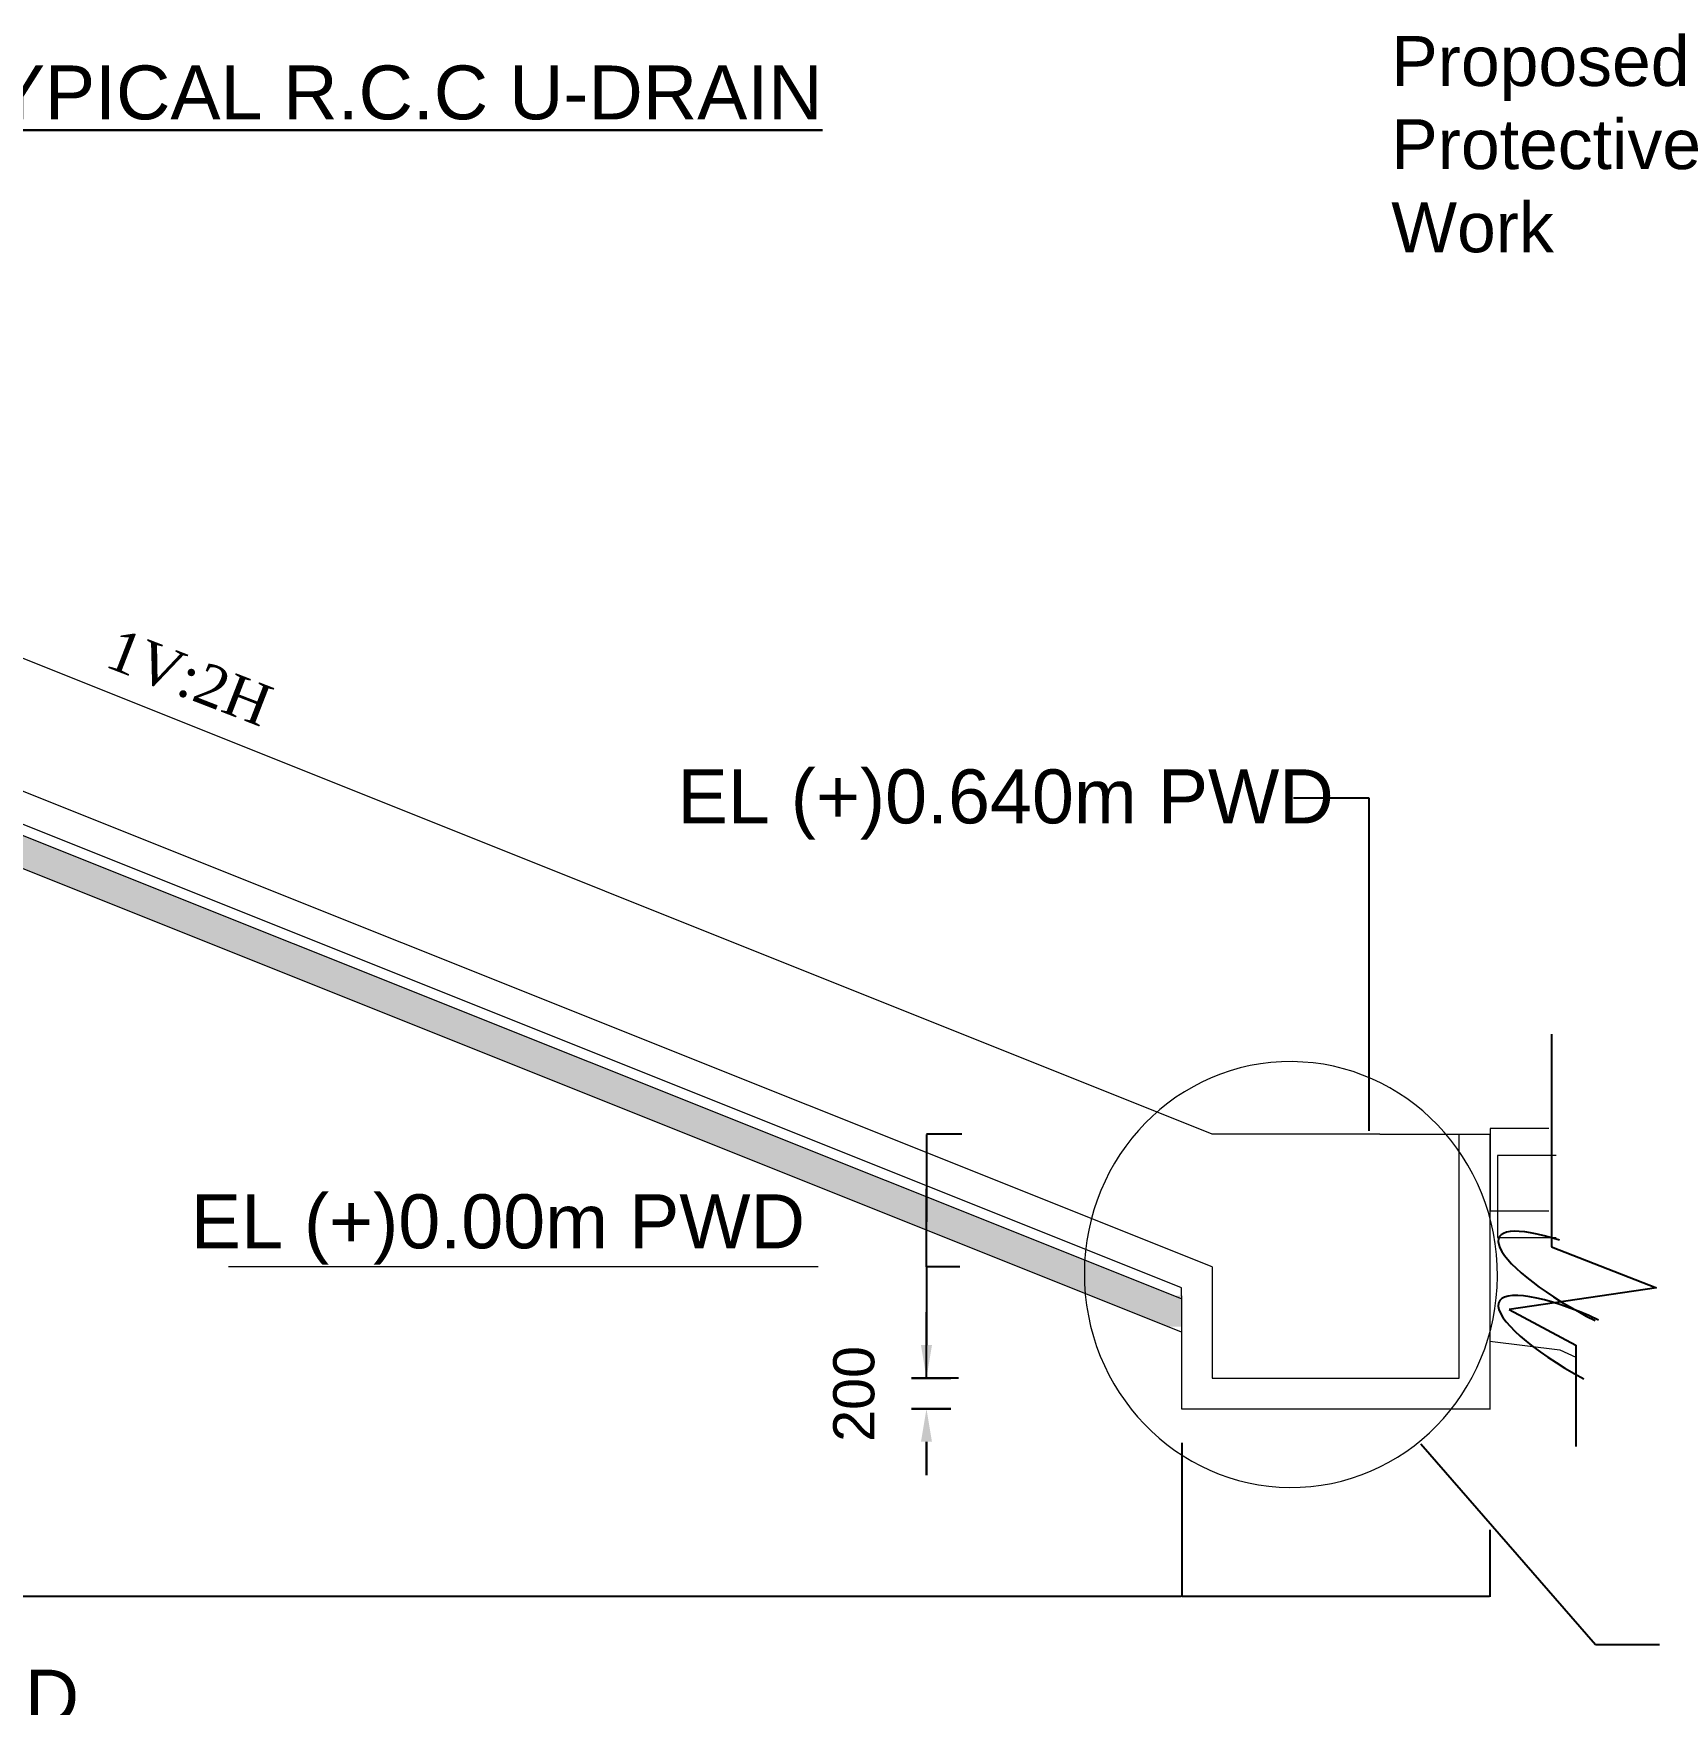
# Model space of a CAD drawing. Header units: inches. Extents: x 89000 to 1304432, y -10828 to 220529.
# Drawn here: x 861014 to 865580, y 77203 to 81875 of the extents above; entities that cross this region are included whole.
import ezdxf

# ---------------------------------------------------------------- set-up
doc = ezdxf.new("R2010")
doc.units = ezdxf.units.IN
doc.header["$LTSCALE"] = 7
doc.header["$MEASUREMENT"] = 0
doc.layers.add('Blocks', color=11, linetype='Continuous', lineweight=9)
doc.layers.add('Layer1', color=7, linetype='Continuous', lineweight=13)
doc.styles.get("Standard").update_dxf_attribs({"font": 'arial.ttf'})
doc.styles.add('TIMES', font='ARIALN.TTF')
doc.dimstyles.get("Standard").update_dxf_attribs({"dimtxt": 0.18, "dimasz": 0.18, "dimexe": 0.18, "dimexo": 0.0625, "dimgap": 0.09, "dimtad": 0, "dimtih": 1, "dimtoh": 1, "dimdec": 4, "dimzin": 0, "dimdsep": 46, "dimtxsty": 'Standard', "dimcen": 0.09, "dimadec": 0, "dimazin": 0, "dimtfac": 1, "dimtdec": 4, "dimtofl": 0, "dimtmove": 0, "dimatfit": 3, "dimfxl": 1, "dimtolj": 1, "dimtzin": 0, "dimarcsym": 0})
pattern_1 = [(37.5, (871351.177, 16420.09), (-1.840036, 56.282522), [0, -44.3992, 0, -49.657, 0, -47.46625]), (7.5, (871351.18, 16420.09), (51.69518, 82.43489), [0, -23.9522, 0, -40.0177, 0, -15.33525]), (327.5, (871315.25, 16420.09), (90.964123, 0.165276), [0, -14.605, 0, -52.578, 0, -68.6435]), (317.5, (871315.25, 16420.09), (87.80899, 25.63687), [0, -7.3025, 0, -34.4678, 0, -39.4335])]

# ---------------------------------------------------------------- blocks, each defined once
blk = doc.blocks.new('*D161')
at = {"layer": 'Blocks', "color": 0, "lineweight": -2, "ltscale": 0.5, "transparency": 16777216}
for p, q in [((864224.5, 77934.3), (864224.5, 77504.6)), ((856299.9, 77432.5), (856299.9, 77504.9)), ((856301.4, 77504.7), (860261.8, 77504.7)), ((864223, 77504.7), (860262.7, 77504.7))]:
    blk.add_line(p, q, dxfattribs=at)
at = {"layer": 'Blocks', "color": 0, "ltscale": 0.5, "transparency": 16777216}
for points in [[(856301.4, 77505), (856301.4, 77504.5), (856299.9, 77504.7)], [(864223, 77505), (864223, 77504.5), (864224.5, 77504.7)]]:
    blk.add_solid(points, dxfattribs=at)
at = {"layer": 'Defpoints', "color": 0, "ltscale": 0.5, "transparency": 16777216}
for p in [(864224.5, 77934.4), (864224.5, 77504.7), (856299.9, 77432.5)]:
    blk.add_point(p, dxfattribs=at)
at = {"layer": 'Blocks', "color": 0, "lineweight": 30, "ltscale": 0.5, "transparency": 16777216, "insert": (860262.2, 77504.7), "char_height": 1.25, "attachment_point": 5}
blk.add_mtext('\\A1;L', dxfattribs=at)
blk = doc.blocks.new('*D163')
at = {"layer": 'Blocks', "color": 0, "lineweight": -2, "ltscale": 0.5, "transparency": 16777216}
for p, q in [((863603.6, 78426.4), (863510.3, 78426.4)), ((863510.5, 78425.6), (863510.5, 78271.9)), ((863510.5, 78116.7), (863510.5, 78270.3)), ((863600.2, 78115.9), (863510.3, 78115.9))]:
    blk.add_line(p, q, dxfattribs=at)
at = {"layer": 'Blocks', "color": 0, "ltscale": 0.5, "transparency": 16777216}
for points in [[(863510.3, 78425.6), (863510.6, 78425.6), (863510.5, 78426.4)], [(863510.3, 78116.7), (863510.6, 78116.7), (863510.5, 78115.9)]]:
    blk.add_solid(points, dxfattribs=at)
at = {"layer": 'Defpoints', "color": 0, "ltscale": 0.5, "transparency": 16777216}
for p in [(863603.6, 78426.4), (863510.5, 78115.9), (863600.3, 78115.9)]:
    blk.add_point(p, dxfattribs=at)
at = {"layer": 'Blocks', "color": 0, "lineweight": 30, "ltscale": 0.5, "transparency": 16777216, "insert": (863510.5, 78271.1), "char_height": 1, "attachment_point": 5}
blk.add_mtext('\\A1;600', dxfattribs=at)
blk = doc.blocks.new('*D164')
at = {"layer": 'Blocks', "color": 0, "lineweight": -2, "ltscale": 0.5, "transparency": 16777216}
for p, q in [((863609.2, 78798), (863510.3, 78798)), ((863510.5, 78797.2), (863510.5, 78613)), ((863510.5, 78427.2), (863510.5, 78611.4)), ((863603.6, 78426.4), (863510.3, 78426.4))]:
    blk.add_line(p, q, dxfattribs=at)
at = {"layer": 'Blocks', "color": 0, "ltscale": 0.5, "transparency": 16777216}
for points in [[(863510.3, 78797.2), (863510.6, 78797.2), (863510.5, 78798)], [(863510.3, 78427.2), (863510.6, 78427.2), (863510.5, 78426.4)]]:
    blk.add_solid(points, dxfattribs=at)
at = {"layer": 'Defpoints', "color": 0, "ltscale": 0.5, "transparency": 16777216}
for p in [(863609.3, 78798), (863510.5, 78426.4), (863603.6, 78426.4)]:
    blk.add_point(p, dxfattribs=at)
at = {"layer": 'Blocks', "color": 0, "lineweight": 30, "ltscale": 0.5, "transparency": 16777216, "insert": (863510.5, 78612.2), "char_height": 1, "attachment_point": 5}
blk.add_mtext('\\A1;600', dxfattribs=at)
blk = doc.blocks.new('*D173')
at = {"layer": 'Blocks', "color": 0, "lineweight": -2, "ltscale": 0.5, "transparency": 16777216}
for p, q in [((865085.6, 77691.9), (865085.6, 77504.6)), ((864224.5, 77650.8), (864224.5, 77504.6)), ((865084.8, 77504.7), (864225.3, 77504.7))]:
    blk.add_line(p, q, dxfattribs=at)
at = {"layer": 'Blocks', "color": 0, "ltscale": 0.5, "transparency": 16777216}
for points in [[(864225.3, 77504.9), (864225.3, 77504.6), (864224.5, 77504.7)], [(865084.8, 77504.9), (865084.8, 77504.6), (865085.6, 77504.7)]]:
    blk.add_solid(points, dxfattribs=at)
at = {"layer": 'Defpoints', "color": 0, "ltscale": 0.5, "transparency": 16777216}
for p in [(865085.6, 77692), (864224.5, 77650.9), (864224.5, 77504.7)]:
    blk.add_point(p, dxfattribs=at)
at = {"layer": 'Blocks', "color": 0, "lineweight": 30, "ltscale": 0.5, "transparency": 16777216, "insert": (864509.5, 77505.5), "char_height": 1, "attachment_point": 5}
blk.add_mtext('\\A1;1550', dxfattribs=at)
blk = doc.blocks.new('*D206')
at = {"layer": 'Blocks', "color": 0, "lineweight": -2, "ltscale": 0.5, "transparency": 16777216}
for p, q in [((864224.5, 77934.3), (864224.5, 77504.6)), ((856299.9, 77432.5), (856299.9, 77504.9)), ((856301.4, 77504.7), (860261.8, 77504.7)), ((864223, 77504.7), (860262.7, 77504.7))]:
    blk.add_line(p, q, dxfattribs=at)
at = {"layer": 'Blocks', "color": 0, "ltscale": 0.5, "transparency": 16777216}
for points in [[(856301.4, 77505), (856301.4, 77504.5), (856299.9, 77504.7)], [(864223, 77505), (864223, 77504.5), (864224.5, 77504.7)]]:
    blk.add_solid(points, dxfattribs=at)
at = {"layer": 'Defpoints', "color": 0, "ltscale": 0.5, "transparency": 16777216}
for p in [(864224.5, 77934.4), (864224.5, 77504.7), (856299.9, 77432.5)]:
    blk.add_point(p, dxfattribs=at)
at = {"layer": 'Blocks', "color": 0, "lineweight": 30, "ltscale": 0.5, "transparency": 16777216, "insert": (860262.2, 77504.7), "char_height": 1.25, "attachment_point": 5}
blk.add_mtext('\\A1;L', dxfattribs=at)
blk = doc.blocks.new('*D208')
at = {"layer": 'Blocks', "color": 0, "lineweight": -2, "ltscale": 0.5, "transparency": 16777216}
for p, q in [((863603.6, 78426.4), (863510.3, 78426.4)), ((863510.5, 78425.6), (863510.5, 78271.9)), ((863510.5, 78116.7), (863510.5, 78270.3)), ((863600.2, 78115.9), (863510.3, 78115.9))]:
    blk.add_line(p, q, dxfattribs=at)
at = {"layer": 'Blocks', "color": 0, "ltscale": 0.5, "transparency": 16777216}
for points in [[(863510.3, 78425.6), (863510.6, 78425.6), (863510.5, 78426.4)], [(863510.3, 78116.7), (863510.6, 78116.7), (863510.5, 78115.9)]]:
    blk.add_solid(points, dxfattribs=at)
at = {"layer": 'Defpoints', "color": 0, "ltscale": 0.5, "transparency": 16777216}
for p in [(863603.6, 78426.4), (863510.5, 78115.9), (863600.3, 78115.9)]:
    blk.add_point(p, dxfattribs=at)
at = {"layer": 'Blocks', "color": 0, "lineweight": 30, "ltscale": 0.5, "transparency": 16777216, "insert": (863510.5, 78271.1), "char_height": 1, "attachment_point": 5}
blk.add_mtext('\\A1;600', dxfattribs=at)
blk = doc.blocks.new('*D209')
at = {"layer": 'Blocks', "color": 0, "lineweight": -2, "ltscale": 0.5, "transparency": 16777216}
for p, q in [((863609.2, 78798), (863510.3, 78798)), ((863510.5, 78797.2), (863510.5, 78613)), ((863510.5, 78427.2), (863510.5, 78611.4)), ((863603.6, 78426.4), (863510.3, 78426.4))]:
    blk.add_line(p, q, dxfattribs=at)
at = {"layer": 'Blocks', "color": 0, "ltscale": 0.5, "transparency": 16777216}
for points in [[(863510.3, 78797.2), (863510.6, 78797.2), (863510.5, 78798)], [(863510.3, 78427.2), (863510.6, 78427.2), (863510.5, 78426.4)]]:
    blk.add_solid(points, dxfattribs=at)
at = {"layer": 'Defpoints', "color": 0, "ltscale": 0.5, "transparency": 16777216}
for p in [(863609.3, 78798), (863510.5, 78426.4), (863603.6, 78426.4)]:
    blk.add_point(p, dxfattribs=at)
at = {"layer": 'Blocks', "color": 0, "lineweight": 30, "ltscale": 0.5, "transparency": 16777216, "insert": (863510.5, 78612.2), "char_height": 1, "attachment_point": 5}
blk.add_mtext('\\A1;600', dxfattribs=at)
blk = doc.blocks.new('*D218')
at = {"layer": 'Blocks', "color": 0, "lineweight": -2, "ltscale": 0.5, "transparency": 16777216}
for p, q in [((865085.6, 77691.9), (865085.6, 77504.6)), ((864224.5, 77650.8), (864224.5, 77504.6)), ((865084.8, 77504.7), (864225.3, 77504.7))]:
    blk.add_line(p, q, dxfattribs=at)
at = {"layer": 'Blocks', "color": 0, "ltscale": 0.5, "transparency": 16777216}
for points in [[(864225.3, 77504.9), (864225.3, 77504.6), (864224.5, 77504.7)], [(865084.8, 77504.9), (865084.8, 77504.6), (865085.6, 77504.7)]]:
    blk.add_solid(points, dxfattribs=at)
at = {"layer": 'Defpoints', "color": 0, "ltscale": 0.5, "transparency": 16777216}
for p in [(865085.6, 77692), (864224.5, 77650.9), (864224.5, 77504.7)]:
    blk.add_point(p, dxfattribs=at)
at = {"layer": 'Blocks', "color": 0, "lineweight": 30, "ltscale": 0.5, "transparency": 16777216, "insert": (864509.5, 77505.5), "char_height": 1, "attachment_point": 5}
blk.add_mtext('\\A1;1550', dxfattribs=at)

msp = doc.modelspace()

# ---------------------------------------------------------------- hatches: boundary and pattern name
at = {"layer": 'Blocks', "lineweight": 5, "ltscale": 0.05}
h = msp.add_hatch(dxfattribs=at)
h.set_pattern_fill('AR-SAND', color=0, scale=1.15, style=0)
h.set_pattern_definition(pattern_1)
h.paths.add_polyline_path([(864447.90915, 78031.74502), (864447.90915, 78286.26854), (864596.50748, 78286.26854), (864596.50748, 78031.74502)], flags=9)
h.paths.add_polyline_path([(860505.98651, 79553.72336), (860505.98651, 79808.59927), (860654.58483, 79808.59927), (860654.58483, 79553.72336)], flags=9)
h.paths.add_polyline_path([(864223.09767, 78259.63178), (864223.09767, 78345.88178), (864200.95069, 78345.88178), (860625.2764, 79776.1515), (860625.50517, 79774.69333), (860625.72924, 79773.2335), (860625.94862, 79771.77203), (860626.1633, 79770.30898), (860626.37326, 79768.84437), (860626.5785, 79767.37827), (860626.77902, 79765.91071), (860626.97481, 79764.44173), (860627.16587, 79762.97137), (860627.35218, 79761.49969), (860627.53375, 79760.02671), (860627.71057, 79758.5525), (860627.88263, 79757.07708), (860628.04993, 79755.6005), (860628.21246, 79754.12282), (860628.37022, 79752.64405), (860628.5232, 79751.16427), (860628.67141, 79749.6835), (860628.81483, 79748.20178), (860628.95345, 79746.71917), (860629.08729, 79745.23571), (860629.21633, 79743.75144), (860629.34057, 79742.26639), (860629.46, 79740.78063), (860629.57463, 79739.29419), (860629.68444, 79737.80711), (860629.78944, 79736.31944), (860629.88962, 79734.83122), (860629.98498, 79733.34249), (860630.07552, 79731.85331), (860630.16123, 79730.3637), (860630.24211, 79728.87373), (860630.31816, 79727.38342), (860630.38938, 79725.89282), (860630.45576, 79724.40199), (860630.51731, 79722.91095), (860630.57401, 79721.41976), (860630.62588, 79719.92846), (860630.6729, 79718.43709), (860630.71508, 79716.94569), (860630.75242, 79715.45432), (860630.7849, 79713.96301), (860630.81255, 79712.4718), (860630.83534, 79710.98075), (860630.85328, 79709.48989), (860630.86638, 79707.99927), (860630.87463, 79706.50893), (860630.87802, 79705.01892), (860630.87657, 79703.52928), (860630.87027, 79702.04005), (860630.85912, 79700.55128), (860630.84312, 79699.06301), (860630.82227, 79697.57528), (860630.79657, 79696.08814), (860630.76602, 79694.60164), (860630.73063, 79693.11581), (860630.6904, 79691.63069), (860630.64532, 79690.14634), (860630.59539, 79688.6628), (860630.54063, 79687.1801), (860630.48102, 79685.6983), (860630.41658, 79684.21744), (860630.3473, 79682.73755), (860630.27319, 79681.25869), (864184.34046, 78259.63178)])
h = msp.add_hatch(dxfattribs=at)
h.set_pattern_fill('AR-SAND', color=0, scale=1.15, style=0)
h.set_pattern_definition(pattern_1)
h.paths.add_polyline_path([(864447.90915, 78031.74502), (864447.90915, 78286.26854), (864596.50748, 78286.26854), (864596.50748, 78031.74502)], flags=9)
h.paths.add_polyline_path([(860505.98651, 79553.72336), (860505.98651, 79808.59927), (860654.58483, 79808.59927), (860654.58483, 79553.72336)], flags=9)
h.paths.add_polyline_path([(864223.09767, 78259.63178), (864223.09767, 78345.88178), (864200.95069, 78345.88178), (860625.2764, 79776.1515), (860625.50517, 79774.69333), (860625.72924, 79773.2335), (860625.94862, 79771.77203), (860626.1633, 79770.30898), (860626.37326, 79768.84437), (860626.5785, 79767.37827), (860626.77902, 79765.91071), (860626.97481, 79764.44173), (860627.16587, 79762.97137), (860627.35218, 79761.49969), (860627.53375, 79760.02671), (860627.71057, 79758.5525), (860627.88263, 79757.07708), (860628.04993, 79755.6005), (860628.21246, 79754.12282), (860628.37022, 79752.64405), (860628.5232, 79751.16427), (860628.67141, 79749.6835), (860628.81483, 79748.20178), (860628.95345, 79746.71917), (860629.08729, 79745.23571), (860629.21633, 79743.75144), (860629.34057, 79742.26639), (860629.46, 79740.78063), (860629.57463, 79739.29419), (860629.68444, 79737.80711), (860629.78944, 79736.31944), (860629.88962, 79734.83122), (860629.98498, 79733.34249), (860630.07552, 79731.85331), (860630.16123, 79730.3637), (860630.24211, 79728.87373), (860630.31816, 79727.38342), (860630.38938, 79725.89282), (860630.45576, 79724.40199), (860630.51731, 79722.91095), (860630.57401, 79721.41976), (860630.62588, 79719.92846), (860630.6729, 79718.43709), (860630.71508, 79716.94569), (860630.75242, 79715.45432), (860630.7849, 79713.96301), (860630.81255, 79712.4718), (860630.83534, 79710.98075), (860630.85328, 79709.48989), (860630.86638, 79707.99927), (860630.87463, 79706.50893), (860630.87802, 79705.01892), (860630.87657, 79703.52928), (860630.87027, 79702.04005), (860630.85912, 79700.55128), (860630.84312, 79699.06301), (860630.82227, 79697.57528), (860630.79657, 79696.08814), (860630.76602, 79694.60164), (860630.73063, 79693.11581), (860630.6904, 79691.63069), (860630.64532, 79690.14634), (860630.59539, 79688.6628), (860630.54063, 79687.1801), (860630.48102, 79685.6983), (860630.41658, 79684.21744), (860630.3473, 79682.73755), (860630.27319, 79681.25869), (864184.34046, 78259.63178)])

# ---------------------------------------------------------------- linework, layer by layer
at = {"color": 0, "linetype": 'Continuous', "lineweight": -3, "ltscale": 0.5}
for p, q in [((865257.96496, 79077.58761), (865257.96496, 78483.12711)), ((865257.96496, 78483.12711), (865552.03881, 78368.53256)), ((865552.03881, 78368.53256), (865139.62137, 78307.653)), ((865139.62137, 78307.653), (865326.10616, 78207.38165)), ((865326.10616, 78207.38165), (865326.10616, 77924.47758))]:
    msp.add_line(p, q, dxfattribs=at)
for centre, start_param, end_param in [((865403.94428, 78357.73715), 8.416926858, 11.0445147451), ((865403.94428, 78357.73715), 8.416926858, 11.0445147451), ((865403.94428, 78178.42257), 1.7496322471, 4.6531645979), ((865403.94428, 78178.42257), 1.7496322471, 4.6531645979)]:
    msp.add_ellipse(centre, major_axis=(292.31747, -151.5475), ratio=0.2525031206, start_param=start_param, end_param=end_param, dxfattribs=at)
at = {"layer": 'Blocks', "color": 0, "lineweight": 13, "ltscale": 0.05}
for p, q in [((864309.34767, 78797.95815), (857102.0386, 81680.88178)), ((864309.34767, 78797.95815), (857102.0386, 81680.88178)), ((864309.34767, 78426.38178), (857035.59767, 81335.88178)), ((864309.34767, 78426.38178), (857035.59767, 81335.88178)), ((864223.09767, 78367.98769), (860422.6636, 79888.16132)), ((864223.09767, 78367.98769), (860422.6636, 79888.16132)), ((864223.09767, 78337.02299), (860422.6636, 79857.19662)), ((864223.09767, 78337.02299), (860422.6636, 79857.19662)), ((864223.09767, 78244.1289), (860422.6636, 79764.30252)), ((864223.09767, 78244.1289), (860422.6636, 79764.30252)), ((864778.2886, 78797.95815), (864309.34767, 78797.95815)), ((864778.2886, 78797.95815), (864309.34767, 78797.95815)), ((864778.2886, 78797.95815), (865085.59767, 78797.95815)), ((864778.2886, 78797.95815), (865085.59767, 78797.95815)), ((864999.34767, 78797.95815), (864999.34767, 78114.17363)), ((864999.34767, 78797.95815), (864999.34767, 78114.17363)), ((865085.59767, 78796.25001), (865085.59767, 78027.92363)), ((865085.59767, 78796.25001), (865085.59767, 78027.92363)), ((863207.88899, 78426.38178), (861559.3612, 78426.38178)), ((863207.88899, 78426.38178), (861559.3612, 78426.38178)), ((864309.34767, 78426.38178), (864309.34767, 78115.88178)), ((864309.34767, 78426.38178), (864309.34767, 78115.88178)), ((864223.09767, 78345.88178), (864223.09767, 78367.98769)), ((864223.09767, 78345.88178), (864223.09767, 78367.98769)), ((864223.09767, 78345.88178), (864223.09767, 78029.63178)), ((864223.09767, 78345.88178), (864223.09767, 78029.63178)), ((864309.34767, 78115.88178), (864999.34767, 78115.88178)), ((864309.34767, 78115.88178), (864999.34767, 78115.88178)), ((864223.09767, 78029.63178), (865085.59767, 78029.63178)), ((864223.09767, 78029.63178), (865085.59767, 78029.63178))]:
    msp.add_line(p, q, dxfattribs=at)
at = {"layer": 'Blocks', "color": 0, "lineweight": 30, "ltscale": 0.5}
for p, q in [((863510.46371, 78552.88178), (863510.46371, 78644.88178)), ((863510.46371, 78552.88178), (863510.46371, 78644.88178)), ((863510.46371, 78207.88178), (863510.46371, 78299.88178)), ((863510.46371, 78207.88178), (863510.46371, 78299.88178)), ((863578.42999, 78115.88178), (863468.60371, 78115.88178)), ((863578.42999, 78115.88178), (863468.60371, 78115.88178)), ((863578.75078, 78029.63178), (863468.60371, 78029.63178)), ((863578.75078, 78029.63178), (863468.60371, 78029.63178)), ((863510.46371, 77937.63178), (863510.46371, 77844.56177)), ((863510.46371, 77937.63178), (863510.46371, 77844.56177))]:
    msp.add_line(p, q, dxfattribs=at)
at = {"layer": 'Blocks', "color": 0, "lineweight": 13, "ltscale": 0.05}
for points in [[(865250.17661, 78813.76052), (865086.13125, 78813.76052), (865086.13125, 78583.76052), (865250.17661, 78583.76052)], [(865270.9992, 78738.42523), (865106.95384, 78738.42523), (865106.95384, 78508.42523), (865270.9992, 78508.42523)], [(865257.96496, 78738.42523), (865106.95384, 78738.42523), (865106.95384, 78508.42523), (865270.9992, 78508.42523)], [(865085.59767, 78218.96099), (865281.43256, 78194.6032), (865326.10616, 78173.88581)], [(865085.59767, 78218.96099), (865281.43256, 78194.6032), (865326.10616, 78173.88581)]]:
    msp.add_lwpolyline(points, dxfattribs=at)
at = {"layer": 'Blocks', "color": 0, "lineweight": 13, "ltscale": 0.05, "extrusion": (0, 0, -1)}
msp.add_ellipse((864529.42773, 78405.33461), major_axis=(-26.09907, 594.66889), ratio=0.9702414546, dxfattribs=at)
msp.add_ellipse((864529.42773, 78405.33461), major_axis=(-26.09907, 594.66889), ratio=0.9702414546, dxfattribs=at)
at = {"layer": 'Blocks', "color": 0, "lineweight": 13, "ltscale": 0.5}
for points in [[(863495.13038, 78207.88178), (863525.79705, 78207.88178), (863510.46371, 78115.88178)], [(863495.13038, 78207.88178), (863525.79705, 78207.88178), (863510.46371, 78115.88178)], [(863495.13038, 77937.63178), (863525.79705, 77937.63178), (863510.46371, 78029.63178)], [(863495.13038, 77937.63178), (863525.79705, 77937.63178), (863510.46371, 78029.63178)]]:
    msp.add_solid(points, dxfattribs=at)

# ---------------------------------------------------------------- texts
at = {"color": 0, "linetype": 'ByBlock', "lineweight": 30, "ltscale": 0.5, "attachment_point": 1}
for s, insert, char_height, width in [('Proposed\\PProtective\\PWork', (864810.00563, 81867.87313), 139.465363, 7291.4232825), ('Proposed\\PProtective\\PWork', (864810.00563, 81867.87313), 139.465363, 7291.4232825), ('{\\LPLAN OF TYPICAL R.C.C U-DRAIN}', (859818.16457, 81785.63515), 150.6225917, 6612.7564051), ('{\\LPLAN OF TYPICAL R.C.C U-DRAIN}', (859818.16457, 81785.63515), 150.6225917, 6612.7564051), ('EL (+)0.640m PWD ', (862814.37501, 79817.62874), 151.0409878, 8717.1560966), ('EL (+)0.00m PWD ', (861453.34842, 78629.58683), 151.0409878, 8717.1560966), ('          {\\LSECTION D-D\\P}(Reinforcement Not Shown)', (859189.14228, 77300.57774), 150.6225917, 6612.7564051), ('          {\\LSECTION D-D\\P}(Reinforcement Not Shown)', (859189.14228, 77300.57774), 150.6225917, 6612.7564051)]:
    msp.add_mtext(s, dxfattribs=dict(at, insert=insert, char_height=char_height, width=width))
at = {"layer": 'Blocks', "color": 0, "lineweight": 30, "ltscale": 0.5, "insert": (863307.94483, 78071.53852), "char_height": 115, "attachment_point": 5, "rotation": 90}
msp.add_mtext('\\A1;200', dxfattribs=at)
msp.add_mtext('\\A1;200', dxfattribs=at)
at = {"layer": 'Layer1', "color": 7, "lineweight": 30, "insert": (861249.97882, 80214.37884), "char_height": 115.2256875, "width": 1136.5068512, "attachment_point": 1, "rotation": 338.79628874, "style": 'TIMES'}
msp.add_mtext('{\\fTimes New Roman|b0|i0|c0|p18;\\C0;1V:2H}', dxfattribs=at)

# ---------------------------------------------------------------- dimensions: what is measured, and where the dimension line sits
at = {"layer": 'Blocks', "color": 0, "lineweight": 30, "ltscale": 0.5}
for base, p1, p2, picture, middle in [((863510.46371, 78426.38178), (863609.29276, 78797.95815), (863603.61499, 78426.38178), '*D164', (863510.46371, 78612.16997)), ((863510.46371, 78426.38178), (863609.29276, 78797.95815), (863603.61499, 78426.38178), '*D209', (863510.46371, 78612.16997)), ((863510.46371, 78115.88178), (863603.61499, 78426.38178), (863600.2787, 78115.88178), '*D163', (863510.46371, 78271.13178)), ((863510.46371, 78115.88178), (863603.61499, 78426.38178), (863600.2787, 78115.88178), '*D208', (863510.46371, 78271.13178))]:
    dim = msp.add_linear_dim(base=base, p1=p1, p2=p2, angle=90, text='600', dimstyle='Standard', override={"dimtxt": 1, "dimasz": 0.8, "dimgap": 0.3, "dimtad": 1, "dimdec": 2, "dimlfac": 1, "dimpost": ' m', "dimtdec": 2, "dimfxl": 0.12}, dxfattribs=at)
    dim.commit()
    dim.dimension.update_dxf_attribs({"geometry": picture, "text_midpoint": middle})
for picture in ['*D161', '*D206']:
    dim = msp.add_linear_dim(base=(864224.54762, 77504.73429), p1=(856299.9136, 77432.47077), p2=(864224.54762, 77934.38188), text='L', dimstyle='Standard', override={"dimtxt": 1.25, "dimasz": 1.5, "dimdec": 2, "dimlfac": 1, "dimpost": ' m', "dimtdec": 2, "dimfxl": 0.12}, dxfattribs=at)
    dim.commit()
    dim.dimension.update_dxf_attribs({"geometry": picture, "text_midpoint": (860262.23061, 77504.73429)})
for picture in ['*D173', '*D218']:
    dim = msp.add_linear_dim(base=(864224.54762, 77504.73429), p1=(865085.59767, 77691.99285), p2=(864224.54762, 77650.89849), angle=180, text='1550', dimstyle='Standard', override={"dimtxt": 1, "dimasz": 0.8, "dimgap": 0.3, "dimtad": 1, "dimdec": 2, "dimlfac": 1, "dimpost": ' m', "dimtdec": 2, "dimfxl": 0.12}, dxfattribs=at)
    dim.commit()
    dim.dimension.update_dxf_attribs({"geometry": picture, "text_midpoint": (864509.52154, 77504.73429), "dimtype": 160})

# ---------------------------------------------------------------- leaders
for points in [[(864748.37669, 78807.1701), (864748.37669, 79737.27644), (864536.96564, 79737.27644)], [(864892.44067, 77932.25852), (865381.03118, 77370.50285), (865559.63944, 77370.50285)], [(864892.44067, 77932.25852), (865381.03118, 77370.50285), (865559.63944, 77370.50285)]]:
    msp.add_leader(points, dimstyle='Standard', override={"dimtxt": 1.5, "dimasz": 1.5, "dimdec": 2, "dimlfac": 1, "dimpost": ' m', "dimtdec": 2, "dimfxl": 0.12}, dxfattribs=at)

doc.saveas('drawing.dxf')
